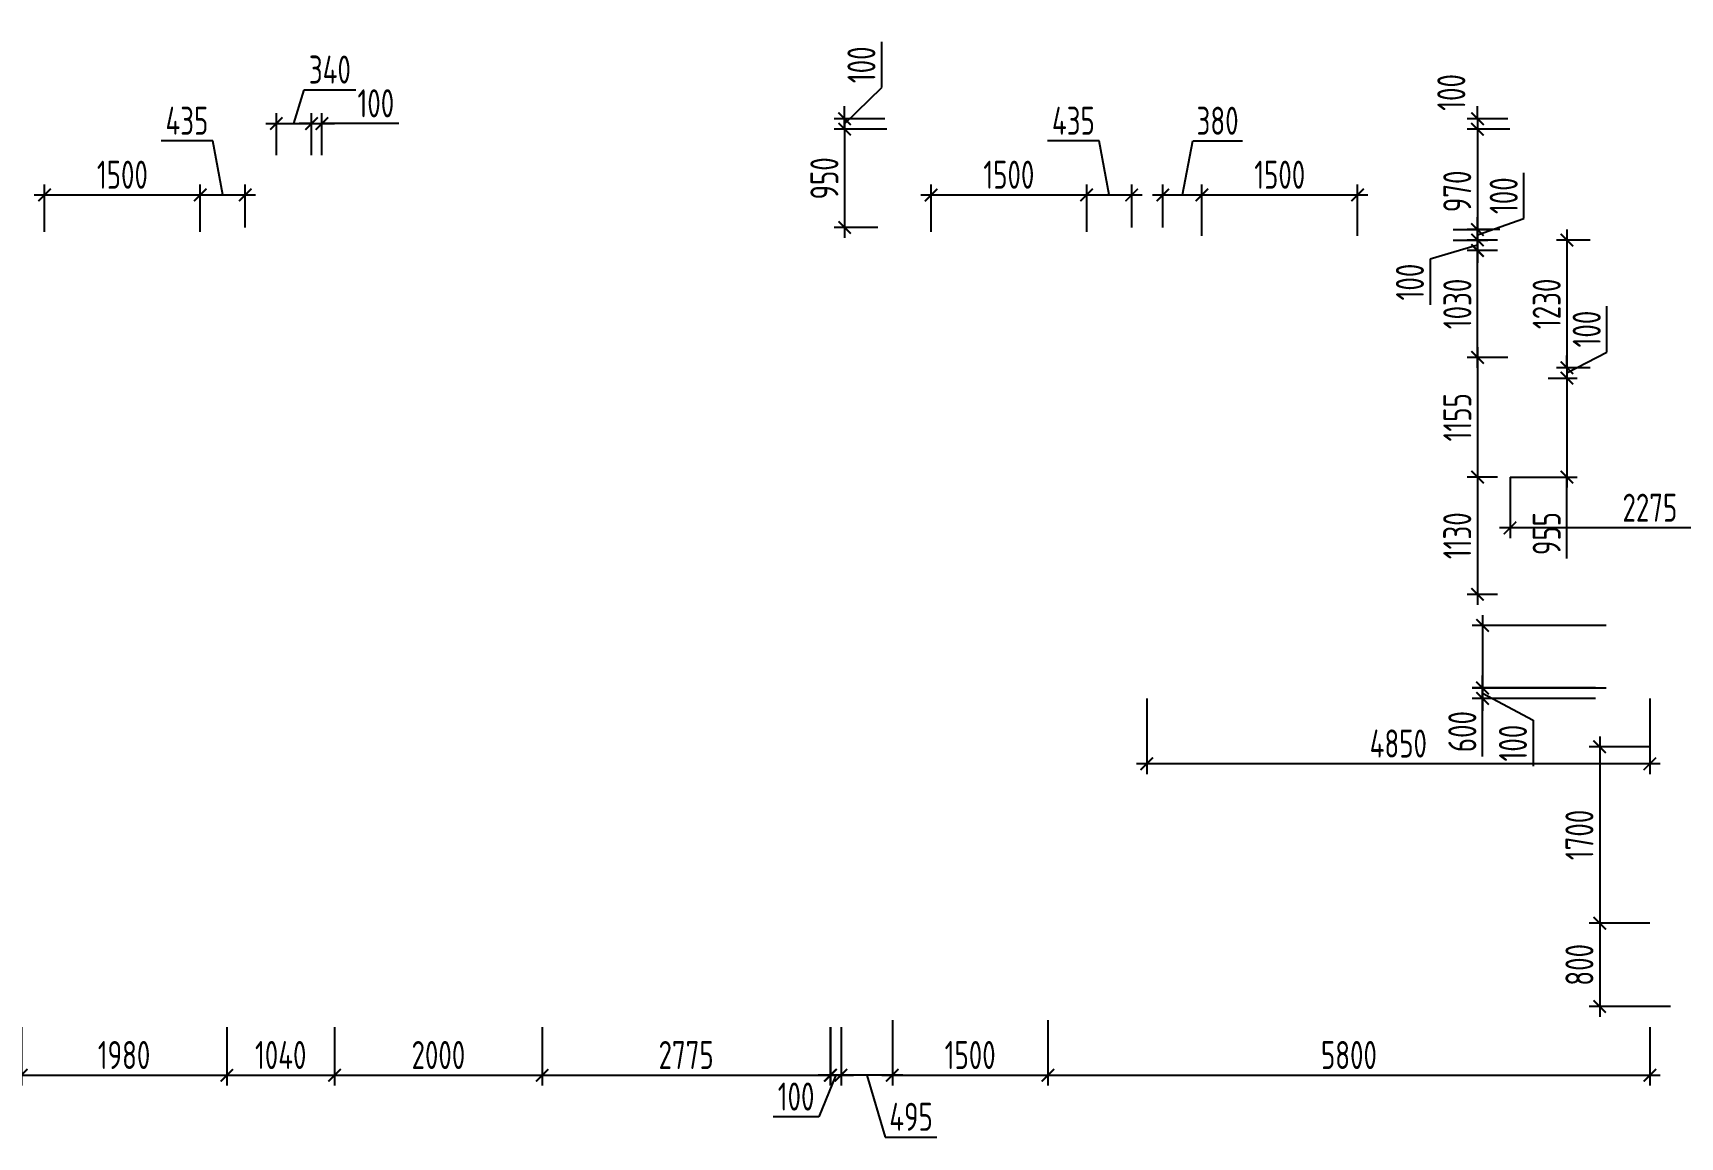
# Model space of a CAD drawing. Header units: millimetres. Extents: x -350007 to 536090, y -888 to 198380.
# Drawn here: x 226960 to 242837, y 69938 to 80575 of the extents above; entities that cross this region are included whole.
import ezdxf

# ---------------------------------------------------------------- set-up
doc = ezdxf.new("R2010")
doc.units = ezdxf.units.MM
doc.layers.add('АР_Размеры нов.', color=15, linetype='Continuous', lineweight=0)
doc.styles.add('ISOCPEUR', font='isocpeur.ttf', dxfattribs={"width": 0.7})
doc.dimstyles.new('R_100', dxfattribs={"dimtxt": 270, "dimasz": 120, "dimexe": 100, "dimexo": 0, "dimgap": 60, "dimtad": 1, "dimdec": 0, "dimrnd": 5, "dimzin": 0, "dimdsep": 46, "dimtxsty": 'ISOCPEUR', "dimblk": 'ARCHTICK', "dimcen": 0, "dimdle": 100, "dimclrd": 256, "dimclre": 256, "dimclrt": 256, "dimadec": 0, "dimazin": 0, "dimtfac": 2, "dimtdec": 0, "dimtofl": 0, "dimtmove": 1, "dimatfit": 3, "dimfxl": 1, "dimtvp": 3, "dimtolj": 1, "dimtzin": 0, "dimarcsym": 0})

# ---------------------------------------------------------------- blocks, each defined once
blk = doc.blocks.new('_ArchTick')
at = {"color": 0, "linetype": 'ByBlock', "const_width": 0.15}
blk.add_lwpolyline([(-0.5, -0.5), (0.5, 0.5)], dxfattribs=at)
blk = doc.blocks.new('*D2591')
at = {"layer": 'АР_Размеры нов.', "lineweight": -2, "ltscale": 100, "transparency": 16777216}
for p, q in [((242546, 73698), (241962, 73698)), ((242062, 73798), (242062, 71898)), ((242546, 71998), (241962, 71998))]:
    blk.add_line(p, q, dxfattribs=at)
at = {"layer": 'АР_Размеры нов.', "lineweight": -2, "ltscale": 100, "transparency": 16777216, "xscale": 120, "yscale": 120, "zscale": 120}
for p, rotation in [((242062, 73698), 90), ((242062, 71998), 270)]:
    blk.add_blockref('_ArchTick', p, dxfattribs=dict(at, rotation=rotation))
at = {"layer": 'АР_Размеры нов.', "ltscale": 100, "transparency": 16777216, "insert": (241867, 72848), "char_height": 270, "attachment_point": 5, "rotation": 90, "style": 'ISOCPEUR'}
blk.add_mtext('\\A1;1700', dxfattribs=at)
blk = doc.blocks.new('*D2618')
at = {"layer": 'АР_Размеры нов.', "lineweight": -2, "ltscale": 100, "transparency": 16777216}
for p, q in [((227072, 78660), (227072, 79114)), ((228572, 78660), (228572, 79114)), ((226972, 79014), (228672, 79014))]:
    blk.add_line(p, q, dxfattribs=at)
at = {"layer": 'АР_Размеры нов.', "lineweight": -2, "ltscale": 100, "transparency": 16777216, "xscale": 120, "yscale": 120, "zscale": 120, "rotation": 180}
blk.add_blockref('_ArchTick', (227072, 79014), dxfattribs=at)
at = {"layer": 'АР_Размеры нов.', "lineweight": -2, "ltscale": 100, "transparency": 16777216, "xscale": 120, "yscale": 120, "zscale": 120}
blk.add_blockref('_ArchTick', (228572, 79014), dxfattribs=at)
at = {"layer": 'АР_Размеры нов.', "ltscale": 100, "transparency": 16777216, "insert": (227822, 79209), "char_height": 270, "attachment_point": 5, "style": 'ISOCPEUR'}
blk.add_mtext('\\A1;1500', dxfattribs=at)
blk = doc.blocks.new('*D2619')
at = {"layer": 'АР_Размеры нов.', "lineweight": -2, "ltscale": 100, "transparency": 16777216}
for p, q in [((235617, 78660), (235617, 79114)), ((237117, 78660), (237117, 79114)), ((235517, 79014), (237217, 79014))]:
    blk.add_line(p, q, dxfattribs=at)
at = {"layer": 'АР_Размеры нов.', "lineweight": -2, "ltscale": 100, "transparency": 16777216, "xscale": 120, "yscale": 120, "zscale": 120, "rotation": 180}
blk.add_blockref('_ArchTick', (235617, 79014), dxfattribs=at)
at = {"layer": 'АР_Размеры нов.', "lineweight": -2, "ltscale": 100, "transparency": 16777216, "xscale": 120, "yscale": 120, "zscale": 120}
blk.add_blockref('_ArchTick', (237117, 79014), dxfattribs=at)
at = {"layer": 'АР_Размеры нов.', "ltscale": 100, "transparency": 16777216, "insert": (236367, 79209), "char_height": 270, "attachment_point": 5, "style": 'ISOCPEUR'}
blk.add_mtext('\\A1;1500', dxfattribs=at)
blk = doc.blocks.new('*D2620')
at = {"layer": 'АР_Размеры нов.', "lineweight": -2, "ltscale": 100, "transparency": 16777216}
for p, q in [((238228, 78620), (238228, 79114)), ((239728, 78620), (239728, 79114)), ((238128, 79014), (239828, 79014))]:
    blk.add_line(p, q, dxfattribs=at)
at = {"layer": 'АР_Размеры нов.', "lineweight": -2, "ltscale": 100, "transparency": 16777216, "xscale": 120, "yscale": 120, "zscale": 120, "rotation": 180}
blk.add_blockref('_ArchTick', (238228, 79014), dxfattribs=at)
at = {"layer": 'АР_Размеры нов.', "lineweight": -2, "ltscale": 100, "transparency": 16777216, "xscale": 120, "yscale": 120, "zscale": 120}
blk.add_blockref('_ArchTick', (239728, 79014), dxfattribs=at)
at = {"layer": 'АР_Размеры нов.', "ltscale": 100, "transparency": 16777216, "insert": (238978, 79209), "char_height": 270, "attachment_point": 5, "style": 'ISOCPEUR'}
blk.add_mtext('\\A1;1500', dxfattribs=at)
blk = doc.blocks.new('*D2638')
at = {"layer": 'АР_Размеры нов.', "lineweight": -2, "ltscale": 100, "transparency": 16777216}
for p, q in [((235244, 71065), (235244, 70433)), ((236744, 71065), (236744, 70433)), ((235144, 70533), (236844, 70533))]:
    blk.add_line(p, q, dxfattribs=at)
at = {"layer": 'АР_Размеры нов.', "lineweight": -2, "ltscale": 100, "transparency": 16777216, "xscale": 120, "yscale": 120, "zscale": 120, "rotation": 180}
blk.add_blockref('_ArchTick', (235244, 70533), dxfattribs=at)
at = {"layer": 'АР_Размеры нов.', "lineweight": -2, "ltscale": 100, "transparency": 16777216, "xscale": 120, "yscale": 120, "zscale": 120}
blk.add_blockref('_ArchTick', (236744, 70533), dxfattribs=at)
at = {"layer": 'АР_Размеры нов.', "ltscale": 100, "transparency": 16777216, "insert": (235994, 70728), "char_height": 270, "attachment_point": 5, "style": 'ISOCPEUR'}
blk.add_mtext('\\A1;1500', dxfattribs=at)
blk = doc.blocks.new('*D2709')
at = {"layer": 'АР_Размеры нов.', "lineweight": -2, "ltscale": 100, "transparency": 16777216}
for p, q in [((228693, 79534), (228195, 79534)), ((228789, 79014), (228693, 79534)), ((228572, 78700), (228572, 79114)), ((229006, 78700), (229006, 79114)), ((228472, 79014), (229106, 79014))]:
    blk.add_line(p, q, dxfattribs=at)
at = {"layer": 'АР_Размеры нов.', "lineweight": -2, "ltscale": 100, "transparency": 16777216, "xscale": 120, "yscale": 120, "zscale": 120, "rotation": 180}
blk.add_blockref('_ArchTick', (228572, 79014), dxfattribs=at)
at = {"layer": 'АР_Размеры нов.', "lineweight": -2, "ltscale": 100, "transparency": 16777216, "xscale": 120, "yscale": 120, "zscale": 120}
blk.add_blockref('_ArchTick', (229006, 79014), dxfattribs=at)
at = {"layer": 'АР_Размеры нов.', "ltscale": 100, "transparency": 16777216, "insert": (228444, 79729), "char_height": 270, "attachment_point": 5, "style": 'ISOCPEUR'}
blk.add_mtext('\\A1;435', dxfattribs=at)
blk = doc.blocks.new('*D2710')
at = {"layer": 'АР_Размеры нов.', "lineweight": -2, "ltscale": 100, "transparency": 16777216}
for p, q in [((237238, 79534), (236740, 79534)), ((237334, 79014), (237238, 79534)), ((237117, 78700), (237117, 79114)), ((237551, 78700), (237551, 79114)), ((237017, 79014), (237651, 79014))]:
    blk.add_line(p, q, dxfattribs=at)
at = {"layer": 'АР_Размеры нов.', "lineweight": -2, "ltscale": 100, "transparency": 16777216, "xscale": 120, "yscale": 120, "zscale": 120, "rotation": 180}
blk.add_blockref('_ArchTick', (237117, 79014), dxfattribs=at)
at = {"layer": 'АР_Размеры нов.', "lineweight": -2, "ltscale": 100, "transparency": 16777216, "xscale": 120, "yscale": 120, "zscale": 120}
blk.add_blockref('_ArchTick', (237551, 79014), dxfattribs=at)
at = {"layer": 'АР_Размеры нов.', "ltscale": 100, "transparency": 16777216, "insert": (236989, 79729), "char_height": 270, "attachment_point": 5, "style": 'ISOCPEUR'}
blk.add_mtext('\\A1;435', dxfattribs=at)
blk = doc.blocks.new('*D2711')
at = {"layer": 'АР_Размеры нов.', "lineweight": -2, "ltscale": 100, "transparency": 16777216}
for p, q in [((238040, 79014), (238139, 79534)), ((238139, 79534), (238618, 79534)), ((237851, 78700), (237851, 79114)), ((238228, 78700), (238228, 79114)), ((237751, 79014), (238328, 79014))]:
    blk.add_line(p, q, dxfattribs=at)
at = {"layer": 'АР_Размеры нов.', "lineweight": -2, "ltscale": 100, "transparency": 16777216, "xscale": 120, "yscale": 120, "zscale": 120, "rotation": 180}
blk.add_blockref('_ArchTick', (237851, 79014), dxfattribs=at)
at = {"layer": 'АР_Размеры нов.', "lineweight": -2, "ltscale": 100, "transparency": 16777216, "xscale": 120, "yscale": 120, "zscale": 120}
blk.add_blockref('_ArchTick', (238228, 79014), dxfattribs=at)
at = {"layer": 'АР_Размеры нов.', "ltscale": 100, "transparency": 16777216, "insert": (238379, 79729), "char_height": 270, "attachment_point": 5, "style": 'ISOCPEUR'}
blk.add_mtext('\\A1;380', dxfattribs=at)
blk = doc.blocks.new('*D2712')
at = {"layer": 'АР_Размеры нов.', "lineweight": -2, "ltscale": 100, "transparency": 16777216}
for p, q in [((242062, 72098), (242062, 71096)), ((242546, 71998), (241962, 71998)), ((242746, 71196), (241962, 71196))]:
    blk.add_line(p, q, dxfattribs=at)
at = {"layer": 'АР_Размеры нов.', "lineweight": -2, "ltscale": 100, "transparency": 16777216, "xscale": 120, "yscale": 120, "zscale": 120}
for p, rotation in [((242062, 71998), 90), ((242062, 71196), 270)]:
    blk.add_blockref('_ArchTick', p, dxfattribs=dict(at, rotation=rotation))
at = {"layer": 'АР_Размеры нов.', "ltscale": 100, "transparency": 16777216, "insert": (241867, 71597), "char_height": 270, "attachment_point": 5, "rotation": 90, "style": 'ISOCPEUR'}
blk.add_mtext('\\A1;800', dxfattribs=at)
blk = doc.blocks.new('*D1773')
at = {"layer": 'АР_Размеры нов.', "lineweight": -2, "ltscale": 100, "transparency": 16777216}
for p, q in [((240884, 76396), (240884, 75066)), ((241078, 76296), (240784, 76296)), ((241078, 75166), (240784, 75166))]:
    blk.add_line(p, q, dxfattribs=at)
at = {"layer": 'АР_Размеры нов.', "lineweight": -2, "ltscale": 100, "transparency": 16777216, "xscale": 120, "yscale": 120, "zscale": 120}
for p, rotation in [((240884, 76296), 90), ((240884, 75166), 270)]:
    blk.add_blockref('_ArchTick', p, dxfattribs=dict(at, rotation=rotation))
at = {"layer": 'АР_Размеры нов.', "ltscale": 100, "transparency": 16777216, "insert": (240689, 75731), "char_height": 270, "attachment_point": 5, "rotation": 90, "style": 'ISOCPEUR'}
blk.add_mtext('\\A1;1130', dxfattribs=at)
blk = doc.blocks.new('*D1774')
at = {"layer": 'АР_Размеры нов.', "lineweight": -2, "ltscale": 100, "transparency": 16777216}
for p, q in [((241078, 78479), (240785, 78479)), ((240885, 77349), (240885, 78579)), ((241177, 77449), (240785, 77449))]:
    blk.add_line(p, q, dxfattribs=at)
at = {"layer": 'АР_Размеры нов.', "lineweight": -2, "ltscale": 100, "transparency": 16777216, "xscale": 120, "yscale": 120, "zscale": 120}
for p, rotation in [((240885, 78479), 90), ((240885, 77449), 270)]:
    blk.add_blockref('_ArchTick', p, dxfattribs=dict(at, rotation=rotation))
at = {"layer": 'АР_Размеры нов.', "ltscale": 100, "transparency": 16777216, "insert": (240690, 77964), "char_height": 270, "attachment_point": 5, "rotation": 90, "style": 'ISOCPEUR'}
blk.add_mtext('\\A1;1030', dxfattribs=at)
blk = doc.blocks.new('*D1801')
at = {"layer": 'АР_Размеры нов.', "lineweight": -2, "ltscale": 500, "transparency": 16777216}
for p, q in [((240884, 79748), (240884, 78580)), ((241197, 79648), (240784, 79648)), ((241100, 78680), (240784, 78680))]:
    blk.add_line(p, q, dxfattribs=at)
at = {"layer": 'АР_Размеры нов.', "lineweight": -2, "ltscale": 500, "transparency": 16777216, "xscale": 120, "yscale": 120, "zscale": 120}
for p, rotation in [((240884, 79648), 90), ((240884, 78680), 270)]:
    blk.add_blockref('_ArchTick', p, dxfattribs=dict(at, rotation=rotation))
at = {"layer": 'АР_Размеры нов.', "lineweight": 13, "ltscale": 500, "transparency": 16777216, "insert": (240689, 79049), "char_height": 270, "attachment_point": 5, "rotation": 90, "style": 'ISOCPEUR'}
blk.add_mtext('\\A1;970', dxfattribs=at)
blk = doc.blocks.new('*D1808')
at = {"layer": 'АР_Размеры нов.', "lineweight": -2, "ltscale": 500, "transparency": 16777216}
for p, q in [((240885, 77549), (240885, 76196)), ((241177, 77449), (240785, 77449)), ((241078, 76296), (240785, 76296))]:
    blk.add_line(p, q, dxfattribs=at)
at = {"layer": 'АР_Размеры нов.', "lineweight": -2, "ltscale": 500, "transparency": 16777216, "xscale": 120, "yscale": 120, "zscale": 120}
for p, rotation in [((240885, 77449), 90), ((240885, 76296), 270)]:
    blk.add_blockref('_ArchTick', p, dxfattribs=dict(at, rotation=rotation))
at = {"layer": 'АР_Размеры нов.', "lineweight": 13, "ltscale": 500, "transparency": 16777216, "insert": (240690, 76872), "char_height": 270, "attachment_point": 5, "rotation": 90, "style": 'ISOCPEUR'}
blk.add_mtext('\\A1;1155', dxfattribs=at)
blk = doc.blocks.new('*D1809')
at = {"layer": 'АР_Размеры нов.', "lineweight": -2, "ltscale": 500, "transparency": 16777216}
for p, q in [((240884, 78580), (240884, 78700)), ((240884, 78530), (240428, 78396)), ((241078, 78580), (240784, 78580)), ((241078, 78479), (240784, 78479)), ((240884, 78479), (240884, 78580)), ((240884, 78479), (240884, 78359)), ((240428, 78396), (240428, 77955))]:
    blk.add_line(p, q, dxfattribs=at)
at = {"layer": 'АР_Размеры нов.', "lineweight": -2, "ltscale": 500, "transparency": 16777216, "xscale": 120, "yscale": 120, "zscale": 120}
for p, rotation in [((240884, 78580), 270), ((240884, 78479), 90)]:
    blk.add_blockref('_ArchTick', p, dxfattribs=dict(at, rotation=rotation))
at = {"layer": 'АР_Размеры нов.', "lineweight": 13, "ltscale": 500, "transparency": 16777216, "insert": (240233, 78175), "char_height": 270, "attachment_point": 5, "rotation": 90, "style": 'ISOCPEUR'}
blk.add_mtext('\\A1;100', dxfattribs=at)
blk = doc.blocks.new('*D1810')
at = {"layer": 'АР_Размеры нов.', "lineweight": -2, "ltscale": 500, "transparency": 16777216}
for p, q in [((237696, 74164), (237696, 73434)), ((242546, 74164), (242546, 73434)), ((242646, 73534), (237596, 73534))]:
    blk.add_line(p, q, dxfattribs=at)
at = {"layer": 'АР_Размеры нов.', "lineweight": -2, "ltscale": 500, "transparency": 16777216, "xscale": 120, "yscale": 120, "zscale": 120, "rotation": 180}
blk.add_blockref('_ArchTick', (237696, 73534), dxfattribs=at)
at = {"layer": 'АР_Размеры нов.', "lineweight": -2, "ltscale": 500, "transparency": 16777216, "xscale": 120, "yscale": 120, "zscale": 120}
blk.add_blockref('_ArchTick', (242546, 73534), dxfattribs=at)
at = {"layer": 'АР_Размеры нов.', "lineweight": 13, "ltscale": 500, "transparency": 16777216, "insert": (240121, 73729), "char_height": 270, "attachment_point": 5, "style": 'ISOCPEUR'}
blk.add_mtext('\\A1;4850', dxfattribs=at)
blk = doc.blocks.new('*D1811')
at = {"layer": 'АР_Размеры нов.', "lineweight": -2, "ltscale": 500, "transparency": 16777216}
for p, q in [((240933, 74966), (240933, 74164)), ((242124, 74866), (240833, 74866)), ((242124, 74264), (240833, 74264)), ((240933, 73604), (240933, 74264))]:
    blk.add_line(p, q, dxfattribs=at)
at = {"layer": 'АР_Размеры нов.', "lineweight": -2, "ltscale": 500, "transparency": 16777216, "xscale": 120, "yscale": 120, "zscale": 120}
for p, rotation in [((240933, 74866), 90), ((240933, 74264), 270)]:
    blk.add_blockref('_ArchTick', p, dxfattribs=dict(at, rotation=rotation))
at = {"layer": 'АР_Размеры нов.', "lineweight": 13, "ltscale": 500, "transparency": 16777216, "insert": (240738, 73844), "char_height": 270, "attachment_point": 5, "rotation": 90, "style": 'ISOCPEUR'}
blk.add_mtext('\\A1;600', dxfattribs=at)
blk = doc.blocks.new('*D1813')
at = {"layer": 'АР_Размеры нов.', "lineweight": -2, "ltscale": 500, "transparency": 16777216}
for p, q in [((241746, 78680), (241746, 77249)), ((241970, 78580), (241646, 78580)), ((241970, 77349), (241646, 77349))]:
    blk.add_line(p, q, dxfattribs=at)
at = {"layer": 'АР_Размеры нов.', "lineweight": -2, "ltscale": 500, "transparency": 16777216, "xscale": 120, "yscale": 120, "zscale": 120}
for p, rotation in [((241746, 78580), 90), ((241746, 77349), 270)]:
    blk.add_blockref('_ArchTick', p, dxfattribs=dict(at, rotation=rotation))
at = {"layer": 'АР_Размеры нов.', "lineweight": 13, "ltscale": 500, "transparency": 16777216, "insert": (241551, 77965), "char_height": 270, "attachment_point": 5, "rotation": 90, "style": 'ISOCPEUR'}
blk.add_mtext('\\A1;1230', dxfattribs=at)
blk = doc.blocks.new('*D1814')
at = {"layer": 'АР_Размеры нов.', "lineweight": -2, "ltscale": 500, "transparency": 16777216}
for p, q in [((242132, 77501), (242132, 77943)), ((241746, 77299), (242132, 77501)), ((241970, 77349), (241646, 77349)), ((241746, 77349), (241746, 77469)), ((241746, 77349), (241746, 77249)), ((241565, 77249), (241846, 77249)), ((241746, 77249), (241746, 77129))]:
    blk.add_line(p, q, dxfattribs=at)
at = {"layer": 'АР_Размеры нов.', "lineweight": -2, "ltscale": 500, "transparency": 16777216, "xscale": 120, "yscale": 120, "zscale": 120}
for p, rotation in [((241746, 77349), 270), ((241746, 77249), 90)]:
    blk.add_blockref('_ArchTick', p, dxfattribs=dict(at, rotation=rotation))
at = {"layer": 'АР_Размеры нов.', "lineweight": 13, "ltscale": 500, "transparency": 16777216, "insert": (241937, 77722), "char_height": 270, "attachment_point": 5, "rotation": 90, "style": 'ISOCPEUR'}
blk.add_mtext('\\A1;100', dxfattribs=at)
blk = doc.blocks.new('*D1815')
at = {"layer": 'АР_Размеры нов.', "lineweight": -2, "ltscale": 500, "transparency": 16777216}
for p, q in [((241746, 77349), (241746, 76196)), ((241565, 77249), (241846, 77249)), ((241198, 76296), (241846, 76296)), ((241746, 75513), (241746, 76296))]:
    blk.add_line(p, q, dxfattribs=at)
at = {"layer": 'АР_Размеры нов.', "lineweight": -2, "ltscale": 500, "transparency": 16777216, "xscale": 120, "yscale": 120, "zscale": 120}
for p, rotation in [((241746, 77249), 90), ((241746, 76296), 270)]:
    blk.add_blockref('_ArchTick', p, dxfattribs=dict(at, rotation=rotation))
at = {"layer": 'АР_Размеры нов.', "lineweight": 13, "ltscale": 500, "transparency": 16777216, "insert": (241551, 75752), "char_height": 270, "attachment_point": 5, "rotation": 90, "style": 'ISOCPEUR'}
blk.add_mtext('\\A1;955', dxfattribs=at)
blk = doc.blocks.new('*D2139')
at = {"layer": 'АР_Размеры нов.', "lineweight": -2, "ltscale": 500, "transparency": 16777216}
for p, q in [((241198, 76296), (241198, 75706)), ((243475, 76295), (243475, 75706)), ((243575, 75806), (241098, 75806))]:
    blk.add_line(p, q, dxfattribs=at)
at = {"layer": 'АР_Размеры нов.', "lineweight": -2, "ltscale": 500, "transparency": 16777216, "xscale": 120, "yscale": 120, "zscale": 120, "rotation": 180}
blk.add_blockref('_ArchTick', (241198, 75806), dxfattribs=at)
at = {"layer": 'АР_Размеры нов.', "lineweight": -2, "ltscale": 500, "transparency": 16777216, "xscale": 120, "yscale": 120, "zscale": 120}
blk.add_blockref('_ArchTick', (243475, 75806), dxfattribs=at)
at = {"layer": 'АР_Размеры нов.', "lineweight": 13, "ltscale": 500, "transparency": 16777216, "insert": (242546, 76001), "char_height": 270, "attachment_point": 5, "style": 'ISOCPEUR'}
blk.add_mtext('\\A1;2275', dxfattribs=at)
blk = doc.blocks.new('*D2486')
at = {"layer": 'АР_Размеры нов.', "lineweight": -2, "ltscale": 500, "transparency": 16777216}
for p, q in [((235141, 80048), (235141, 80489)), ((234784, 79698), (235141, 80048)), ((234784, 79748), (234784, 79868)), ((235170, 79748), (234684, 79748)), ((234784, 79648), (234784, 79748)), ((235190, 79648), (234684, 79648)), ((234784, 79648), (234784, 79528))]:
    blk.add_line(p, q, dxfattribs=at)
at = {"layer": 'АР_Размеры нов.', "lineweight": -2, "ltscale": 500, "transparency": 16777216, "xscale": 120, "yscale": 120, "zscale": 120}
for p, rotation in [((234784, 79748), 270), ((234784, 79648), 90)]:
    blk.add_blockref('_ArchTick', p, dxfattribs=dict(at, rotation=rotation))
at = {"layer": 'АР_Размеры нов.', "lineweight": 13, "ltscale": 500, "transparency": 16777216, "insert": (234946, 80268), "char_height": 270, "attachment_point": 5, "rotation": 90, "style": 'ISOCPEUR'}
blk.add_mtext('\\A1;100', dxfattribs=at)
blk = doc.blocks.new('*D2487')
at = {"layer": 'АР_Размеры нов.', "lineweight": -2, "ltscale": 500, "transparency": 16777216}
for p, q in [((240884, 79748), (240884, 79868)), ((241177, 79748), (240784, 79748)), ((241197, 79648), (240784, 79648)), ((240884, 79648), (240884, 79528))]:
    blk.add_line(p, q, dxfattribs=at)
at = {"layer": 'АР_Размеры нов.', "lineweight": -2, "ltscale": 500, "transparency": 16777216, "xscale": 120, "yscale": 120, "zscale": 120}
for p, rotation in [((240884, 79748), 270), ((240884, 79648), 90)]:
    blk.add_blockref('_ArchTick', p, dxfattribs=dict(at, rotation=rotation))
at = {"layer": 'АР_Размеры нов.', "lineweight": 13, "ltscale": 500, "transparency": 16777216, "insert": (240632, 80002), "char_height": 270, "attachment_point": 5, "rotation": 90, "style": 'ISOCPEUR'}
blk.add_mtext('\\A1;100', dxfattribs=at)
blk = doc.blocks.new('*D2523')
at = {"layer": 'АР_Размеры нов.', "lineweight": -2, "ltscale": 500, "transparency": 16777216}
for p, q in [((234784, 79748), (234784, 78600)), ((235190, 79648), (234684, 79648)), ((235105, 78700), (234684, 78700))]:
    blk.add_line(p, q, dxfattribs=at)
at = {"layer": 'АР_Размеры нов.', "lineweight": -2, "ltscale": 500, "transparency": 16777216, "xscale": 120, "yscale": 120, "zscale": 120}
for p, rotation in [((234784, 79648), 90), ((234784, 78700), 270)]:
    blk.add_blockref('_ArchTick', p, dxfattribs=dict(at, rotation=rotation))
at = {"layer": 'АР_Размеры нов.', "lineweight": 13, "ltscale": 500, "transparency": 16777216, "insert": (234589, 79174), "char_height": 270, "attachment_point": 5, "rotation": 90, "style": 'ISOCPEUR'}
blk.add_mtext('\\A1;950', dxfattribs=at)
blk = doc.blocks.new('*D3501')
at = {"layer": 'АР_Размеры нов.', "lineweight": -2, "transparency": 16777216}
for p, q in [((236744, 71065), (236744, 70433)), ((242546, 70996), (242546, 70433)), ((236644, 70533), (242646, 70533))]:
    blk.add_line(p, q, dxfattribs=at)
at = {"layer": 'АР_Размеры нов.', "lineweight": -2, "transparency": 16777216, "xscale": 120, "yscale": 120, "zscale": 120, "rotation": 180}
blk.add_blockref('_ArchTick', (236744, 70533), dxfattribs=at)
at = {"layer": 'АР_Размеры нов.', "lineweight": -2, "transparency": 16777216, "xscale": 120, "yscale": 120, "zscale": 120}
blk.add_blockref('_ArchTick', (242546, 70533), dxfattribs=at)
at = {"layer": 'АР_Размеры нов.', "transparency": 16777216, "insert": (239645, 70728), "char_height": 270, "attachment_point": 5, "style": 'ISOCPEUR'}
blk.add_mtext('\\A1;5800', dxfattribs=at)
blk = doc.blocks.new('*D3502')
at = {"layer": 'АР_Размеры нов.', "lineweight": -2, "transparency": 16777216}
for p, q in [((234749, 70996), (234749, 70433)), ((235244, 71065), (235244, 70433)), ((235344, 70533), (234649, 70533)), ((234997, 70533), (235175, 69938)), ((235175, 69938), (235673, 69938))]:
    blk.add_line(p, q, dxfattribs=at)
at = {"layer": 'АР_Размеры нов.', "lineweight": -2, "transparency": 16777216, "xscale": 120, "yscale": 120, "zscale": 120, "rotation": 180}
blk.add_blockref('_ArchTick', (234749, 70533), dxfattribs=at)
at = {"layer": 'АР_Размеры нов.', "lineweight": -2, "transparency": 16777216, "xscale": 120, "yscale": 120, "zscale": 120}
blk.add_blockref('_ArchTick', (235244, 70533), dxfattribs=at)
at = {"layer": 'АР_Размеры нов.', "transparency": 16777216, "insert": (235424, 70133), "char_height": 270, "attachment_point": 5, "style": 'ISOCPEUR'}
blk.add_mtext('\\A1;495', dxfattribs=at)
blk = doc.blocks.new('*D3503')
at = {"layer": 'АР_Размеры нов.', "lineweight": -2, "transparency": 16777216}
for p, q in [((234649, 70996), (234649, 70433)), ((234749, 70996), (234749, 70433)), ((234649, 70533), (234529, 70533)), ((234699, 70533), (234536, 70133)), ((234749, 70533), (234649, 70533)), ((234749, 70533), (234869, 70533)), ((234536, 70133), (234095, 70133))]:
    blk.add_line(p, q, dxfattribs=at)
at = {"layer": 'АР_Размеры нов.', "lineweight": -2, "transparency": 16777216, "xscale": 120, "yscale": 120, "zscale": 120}
blk.add_blockref('_ArchTick', (234649, 70533), dxfattribs=at)
at = {"layer": 'АР_Размеры нов.', "lineweight": -2, "transparency": 16777216, "xscale": 120, "yscale": 120, "zscale": 120, "rotation": 180}
blk.add_blockref('_ArchTick', (234749, 70533), dxfattribs=at)
at = {"layer": 'АР_Размеры нов.', "transparency": 16777216, "insert": (234316, 70328), "char_height": 270, "attachment_point": 5, "style": 'ISOCPEUR'}
blk.add_mtext('\\A1;100', dxfattribs=at)
blk = doc.blocks.new('*D4195')
at = {"layer": 'АР_Размеры нов.', "lineweight": -2, "ltscale": 500, "transparency": 16777216}
for p, q in [((229476, 79702), (229573, 80027)), ((229573, 80027), (230071, 80027)), ((229306, 79398), (229306, 79802)), ((229645, 79398), (229645, 79802)), ((229206, 79702), (229745, 79702))]:
    blk.add_line(p, q, dxfattribs=at)
at = {"layer": 'АР_Размеры нов.', "lineweight": -2, "ltscale": 500, "transparency": 16777216, "xscale": 120, "yscale": 120, "zscale": 120, "rotation": 180}
blk.add_blockref('_ArchTick', (229306, 79702), dxfattribs=at)
at = {"layer": 'АР_Размеры нов.', "lineweight": -2, "ltscale": 500, "transparency": 16777216, "xscale": 120, "yscale": 120, "zscale": 120}
blk.add_blockref('_ArchTick', (229645, 79702), dxfattribs=at)
at = {"layer": 'АР_Размеры нов.', "lineweight": 13, "ltscale": 500, "transparency": 16777216, "insert": (229822, 80222), "char_height": 270, "attachment_point": 5, "style": 'ISOCPEUR'}
blk.add_mtext('\\A1;340', dxfattribs=at)
blk = doc.blocks.new('*D4196')
at = {"layer": 'АР_Размеры нов.', "lineweight": -2, "ltscale": 500, "transparency": 16777216}
for p, q in [((229645, 79398), (229645, 79802)), ((229745, 79398), (229745, 79802)), ((229645, 79702), (229525, 79702)), ((229645, 79702), (229745, 79702)), ((229745, 79702), (229865, 79702)), ((230486, 79702), (229745, 79702))]:
    blk.add_line(p, q, dxfattribs=at)
at = {"layer": 'АР_Размеры нов.', "lineweight": -2, "ltscale": 500, "transparency": 16777216, "xscale": 120, "yscale": 120, "zscale": 120}
blk.add_blockref('_ArchTick', (229645, 79702), dxfattribs=at)
at = {"layer": 'АР_Размеры нов.', "lineweight": -2, "ltscale": 500, "transparency": 16777216, "xscale": 120, "yscale": 120, "zscale": 120, "rotation": 180}
blk.add_blockref('_ArchTick', (229745, 79702), dxfattribs=at)
at = {"layer": 'АР_Размеры нов.', "lineweight": 13, "ltscale": 500, "transparency": 16777216, "insert": (230265, 79897), "char_height": 270, "attachment_point": 5, "style": 'ISOCPEUR'}
blk.add_mtext('\\A1;100', dxfattribs=at)
blk = doc.blocks.new('*D4197')
at = {"layer": 'АР_Размеры нов.', "lineweight": -2, "transparency": 16777216}
for p, q in [((241332, 78787), (241332, 79228)), ((240884, 78680), (240884, 78800)), ((240884, 78630), (241332, 78787)), ((240649, 78680), (240984, 78680)), ((240884, 78580), (240884, 78680)), ((240649, 78580), (240984, 78580)), ((240884, 78580), (240884, 78460))]:
    blk.add_line(p, q, dxfattribs=at)
at = {"layer": 'АР_Размеры нов.', "lineweight": -2, "transparency": 16777216, "xscale": 120, "yscale": 120, "zscale": 120}
for p, rotation in [((240884, 78680), 270), ((240884, 78580), 90)]:
    blk.add_blockref('_ArchTick', p, dxfattribs=dict(at, rotation=rotation))
at = {"layer": 'АР_Размеры нов.', "transparency": 16777216, "insert": (241137, 79007), "char_height": 270, "attachment_point": 5, "rotation": 90, "style": 'ISOCPEUR'}
blk.add_mtext('\\A1;100', dxfattribs=at)
blk = doc.blocks.new('*D4199')
at = {"layer": 'АР_Размеры нов.', "lineweight": -2, "transparency": 16777216}
for p, q in [((240933, 74265), (240933, 74385)), ((242022, 74265), (240833, 74265)), ((242022, 74164), (240833, 74164)), ((240933, 74265), (240933, 74164)), ((240933, 74215), (241421, 73954)), ((240933, 74164), (240933, 74044)), ((241421, 73954), (241421, 73512))]:
    blk.add_line(p, q, dxfattribs=at)
at = {"layer": 'АР_Размеры нов.', "lineweight": -2, "transparency": 16777216, "xscale": 120, "yscale": 120, "zscale": 120}
for p, rotation in [((240933, 74265), 270), ((240933, 74164), 90)]:
    blk.add_blockref('_ArchTick', p, dxfattribs=dict(at, rotation=rotation))
at = {"layer": 'АР_Размеры нов.', "transparency": 16777216, "insert": (241226, 73733), "char_height": 270, "attachment_point": 5, "rotation": 90, "style": 'ISOCPEUR'}
blk.add_mtext('\\A1;100', dxfattribs=at)
blk = doc.blocks.new('*D4375')
at = {"layer": 'АР_Размеры нов.', "lineweight": -2, "transparency": 16777216}
for p, q in [((226848, 70996), (226848, 70433)), ((228828, 70996), (228828, 70433)), ((226748, 70533), (228928, 70533))]:
    blk.add_line(p, q, dxfattribs=at)
at = {"layer": 'АР_Размеры нов.', "lineweight": -2, "transparency": 16777216, "xscale": 120, "yscale": 120, "zscale": 120, "rotation": 180}
blk.add_blockref('_ArchTick', (226848, 70533), dxfattribs=at)
at = {"layer": 'АР_Размеры нов.', "lineweight": -2, "transparency": 16777216, "xscale": 120, "yscale": 120, "zscale": 120}
blk.add_blockref('_ArchTick', (228828, 70533), dxfattribs=at)
at = {"layer": 'АР_Размеры нов.', "transparency": 16777216, "insert": (227838, 70728), "char_height": 270, "attachment_point": 5, "style": 'ISOCPEUR'}
blk.add_mtext('\\A1;1980', dxfattribs=at)
blk = doc.blocks.new('*D4376')
at = {"layer": 'АР_Размеры нов.', "lineweight": -2, "transparency": 16777216}
for p, q in [((228828, 70996), (228828, 70433)), ((229868, 70996), (229868, 70433)), ((228728, 70533), (229968, 70533))]:
    blk.add_line(p, q, dxfattribs=at)
at = {"layer": 'АР_Размеры нов.', "lineweight": -2, "transparency": 16777216, "xscale": 120, "yscale": 120, "zscale": 120, "rotation": 180}
blk.add_blockref('_ArchTick', (228828, 70533), dxfattribs=at)
at = {"layer": 'АР_Размеры нов.', "lineweight": -2, "transparency": 16777216, "xscale": 120, "yscale": 120, "zscale": 120}
blk.add_blockref('_ArchTick', (229868, 70533), dxfattribs=at)
at = {"layer": 'АР_Размеры нов.', "transparency": 16777216, "insert": (229348, 70728), "char_height": 270, "attachment_point": 5, "style": 'ISOCPEUR'}
blk.add_mtext('\\A1;1040', dxfattribs=at)
blk = doc.blocks.new('*D4377')
at = {"layer": 'АР_Размеры нов.', "lineweight": -2, "transparency": 16777216}
for p, q in [((229868, 70996), (229868, 70433)), ((231868, 70996), (231868, 70433)), ((229768, 70533), (231968, 70533))]:
    blk.add_line(p, q, dxfattribs=at)
at = {"layer": 'АР_Размеры нов.', "lineweight": -2, "transparency": 16777216, "xscale": 120, "yscale": 120, "zscale": 120, "rotation": 180}
blk.add_blockref('_ArchTick', (229868, 70533), dxfattribs=at)
at = {"layer": 'АР_Размеры нов.', "lineweight": -2, "transparency": 16777216, "xscale": 120, "yscale": 120, "zscale": 120}
blk.add_blockref('_ArchTick', (231868, 70533), dxfattribs=at)
at = {"layer": 'АР_Размеры нов.', "transparency": 16777216, "insert": (230868, 70728), "char_height": 270, "attachment_point": 5, "style": 'ISOCPEUR'}
blk.add_mtext('\\A1;2000', dxfattribs=at)
blk = doc.blocks.new('*D4378')
at = {"layer": 'АР_Размеры нов.', "lineweight": -2, "transparency": 16777216}
for p, q in [((231868, 70996), (231868, 70433)), ((234644, 70996), (234644, 70433)), ((231768, 70533), (234744, 70533))]:
    blk.add_line(p, q, dxfattribs=at)
at = {"layer": 'АР_Размеры нов.', "lineweight": -2, "transparency": 16777216, "xscale": 120, "yscale": 120, "zscale": 120, "rotation": 180}
blk.add_blockref('_ArchTick', (231868, 70533), dxfattribs=at)
at = {"layer": 'АР_Размеры нов.', "lineweight": -2, "transparency": 16777216, "xscale": 120, "yscale": 120, "zscale": 120}
blk.add_blockref('_ArchTick', (234644, 70533), dxfattribs=at)
at = {"layer": 'АР_Размеры нов.', "transparency": 16777216, "insert": (233256, 70728), "char_height": 270, "attachment_point": 5, "style": 'ISOCPEUR'}
blk.add_mtext('\\A1;2775', dxfattribs=at)

msp = doc.modelspace()

# ---------------------------------------------------------------- dimensions: what is measured, and where the dimension line sits
at = {"layer": 'АР_Размеры нов.', "lineweight": 13, "ltscale": 500}
for base, p1, p2, picture, middle in [((234783.8, 79748.5), (235189.7, 79648.5), (235169.7, 79748.5), '*D2486', (235140.9, 80107.5)), ((240884.5, 79748.5), (241196.9, 79648.5), (241176.9, 79748.5), '*D2487', (240826.6, 80002.4)), ((240884.5, 78680.3), (241196.9, 79648.5), (241100.4, 78680.3), '*D1801', (240884.5, 79049.4)), ((240884.5, 78580.3), (241077.9, 78479), (241077.9, 78580.3), '*D1809', (240427.7, 78336.1)), ((241746.2, 77248.7), (241969.7, 77348.7), (241565.4, 77248.7), '*D1814', (242131.9, 77561.3)), ((241746.2, 76295.7), (241565.4, 77248.7), (241197.9, 76295.7), '*D1815', (241746.2, 75752.1)), ((240933.1, 74264.5), (242123.9, 74865.7), (242123.9, 74264.5), '*D1811', (241019.2, 73843.6))]:
    dim = msp.add_linear_dim(base=base, p1=p1, p2=p2, angle=90, dimstyle='R_100', override={"dimpost": '\\X'}, dxfattribs=at)
    dim.commit()
    dim.dimension.update_dxf_attribs({"geometry": picture, "text_midpoint": middle, "dimtype": 160})
for base, p1, p2, picture, middle in [((229645.5, 79702.1), (229305.5, 79398.5), (229645.5, 79398.5), '*D4195', (229633, 80222.1)), ((237695.6, 73533.7), (242545.6, 74164.5), (237695.6, 74164.5), '*D1810', (240120.6, 73728.7))]:
    dim = msp.add_linear_dim(base=base, p1=p1, p2=p2, dimstyle='R_100', override={"dimpost": '\\X'}, dxfattribs=at)
    dim.commit()
    dim.dimension.update_dxf_attribs({"geometry": picture, "text_midpoint": middle})
for base, p1, p2, picture, middle in [((229745.5, 79702.1), (229645.5, 79398.4), (229745.5, 79398.4), '*D4196', (230265.3, 79624.8)), ((241197.9, 75805.7), (243475.3, 76295.3), (241197.9, 76295.7), '*D2139', (242545.6, 75805.7))]:
    dim = msp.add_linear_dim(base=base, p1=p1, p2=p2, dimstyle='R_100', override={"dimpost": '\\X'}, dxfattribs=at)
    dim.commit()
    dim.dimension.update_dxf_attribs({"geometry": picture, "text_midpoint": middle, "dimtype": 160})
at = {"layer": 'АР_Размеры нов.', "ltscale": 100}
for base, p1, p2, picture, middle in [((229005.6, 79013.9), (228571.9, 78700.3), (229005.6, 78700.3), '*D2709', (228633.1, 79533.9)), ((237550.6, 79013.9), (237116.9, 78700.3), (237550.6, 78700.3), '*D2710', (237178.1, 79533.9)), ((238228.5, 79013.9), (237850.6, 78700.3), (238228.5, 78700.3), '*D2711', (238199.1, 79533.9))]:
    dim = msp.add_linear_dim(base=base, p1=p1, p2=p2, dimstyle='R_100', override={"dimpost": '\\X', "dimfxl": 2.5, "dimarcsym": 1}, dxfattribs=at)
    dim.commit()
    dim.dimension.update_dxf_attribs({"geometry": picture, "text_midpoint": middle, "dimtype": 160})
at = {"layer": 'АР_Размеры нов.', "lineweight": 13, "ltscale": 500}
for base, p1, p2, override, picture, middle in [((234783.8, 78700.3), (235189.7, 79648.5), (235104.8, 78700.3), {"dimpost": '\\X'}, '*D2523', (234588.8, 79174.4)), ((241746.2, 77348.7), (241969.7, 78580.4), (241969.7, 77348.7), {"dimpost": '\\X'}, '*D1813', (241551.2, 77964.6)), ((240884.7, 76295.7), (241177, 77448.7), (241077.9, 76295.7), {"dimpost": '\\X', "dimfxl": 2.5, "dimarcsym": 1}, '*D1808', (240689.7, 76872.2))]:
    dim = msp.add_linear_dim(base=base, p1=p1, p2=p2, angle=90, dimstyle='R_100', override=override, dxfattribs=at)
    dim.commit()
    dim.dimension.update_dxf_attribs({"geometry": picture, "text_midpoint": middle})
at = {"layer": 'АР_Размеры нов.', "ltscale": 100}
for base, p1, p2, override, picture, middle in [((228571.9, 79013.9), (227071.9, 78660.4), (228571.9, 78660.4), {"dimpost": '\\X', "dimfxl": 2.5, "dimarcsym": 1}, '*D2618', (227821.9, 79208.9)), ((237116.9, 79013.9), (235616.9, 78660.4), (237116.9, 78660.4), {"dimpost": '\\X', "dimfxl": 2.5, "dimarcsym": 1}, '*D2619', (236366.9, 79208.9)), ((239728.5, 79013.9), (238228.5, 78620.3), (239728.5, 78620.3), {"dimpost": '\\X', "dimfxl": 2.5, "dimarcsym": 1}, '*D2620', (238978.5, 79208.9)), ((236744, 70532.9), (235244, 71064.5), (236744, 71064.5), {"dimpost": '\\X', "dimfxl": 2.5, "dimarcsym": 2}, '*D2638', (235994, 70727.9))]:
    dim = msp.add_linear_dim(base=base, p1=p1, p2=p2, dimstyle='R_100', override=override, dxfattribs=at)
    dim.commit()
    dim.dimension.update_dxf_attribs({"geometry": picture, "text_midpoint": middle})
at = {"layer": 'АР_Размеры нов.'}
for base, p1, p2, picture, middle in [((240884.5, 78680.3), (240649.1, 78580.3), (240649.1, 78680.3), '*D4197', (241332.2, 78846.6)), ((240933.1, 74164.5), (242021.6, 74265.1), (242021.6, 74164.5), '*D4199', (241421, 73893.8))]:
    dim = msp.add_linear_dim(base=base, p1=p1, p2=p2, angle=90, dimstyle='R_100', override={"dimpost": '\\X'}, dxfattribs=at)
    dim.commit()
    dim.dimension.update_dxf_attribs({"geometry": picture, "text_midpoint": middle, "dimtype": 160})
at = {"layer": 'АР_Размеры нов.', "ltscale": 100}
for base, p1, p2, picture, middle in [((240884.7, 78479), (241177, 77448.7), (241077.9, 78479), '*D1774', (240689.7, 77963.9)), ((240884.5, 75165.7), (241077.9, 76295.7), (241077.9, 75165.7), '*D1773', (240689.5, 75730.7)), ((242061.9, 71998.2), (242545.6, 73698.2), (242545.6, 71998.2), '*D2591', (241866.9, 72848.2)), ((242061.9037, 71195.6825), (242545.6145, 71998.1647), (242745.6145, 71195.6825), '*D2712', (241866.9037, 71596.9236))]:
    dim = msp.add_linear_dim(base=base, p1=p1, p2=p2, angle=90, dimstyle='R_100', override={"dimpost": '\\X', "dimfxl": 2.5, "dimarcsym": 1}, dxfattribs=at)
    dim.commit()
    dim.dimension.update_dxf_attribs({"geometry": picture, "text_midpoint": middle})
at = {"layer": 'АР_Размеры нов.'}
for base, p1, p2, picture, middle in [((228827.6, 70532.9), (226847.6, 70995.7), (228827.6, 70995.7), '*D4375', (227837.6, 70727.9)), ((229867.6, 70532.9), (228827.6, 70995.7), (229867.6, 70995.7), '*D4376', (229347.6, 70727.9)), ((231867.6, 70532.9), (229867.6, 70995.7), (231867.6, 70995.7), '*D4377', (230867.6, 70727.9)), ((234644, 70532.9), (231867.6, 70995.7), (234644, 70995.7), '*D4378', (233255.8, 70727.9)), ((234749, 70532.9), (235244, 71064.5), (234749, 70995.7), '*D3502', (235235, 70132.9)), ((242545.6, 70532.9), (236744, 71064.5), (242545.6, 70995.7), '*D3501', (239644.8, 70727.9))]:
    dim = msp.add_linear_dim(base=base, p1=p1, p2=p2, dimstyle='R_100', override={"dimpost": '\\X', "dimfxl": 2.5, "dimarcsym": 2}, dxfattribs=at)
    dim.commit()
    dim.dimension.update_dxf_attribs({"geometry": picture, "text_midpoint": middle})
dim = msp.add_linear_dim(base=(234649, 70532.9), p1=(234749, 70995.7), p2=(234649, 70995.7), dimstyle='R_100', override={"dimpost": '\\X', "dimfxl": 2.5, "dimarcsym": 2}, dxfattribs=at)
dim.commit()
dim.dimension.update_dxf_attribs({"geometry": '*D3503', "text_midpoint": (234476.5, 70132.9), "dimtype": 160})

doc.saveas('drawing.dxf')
